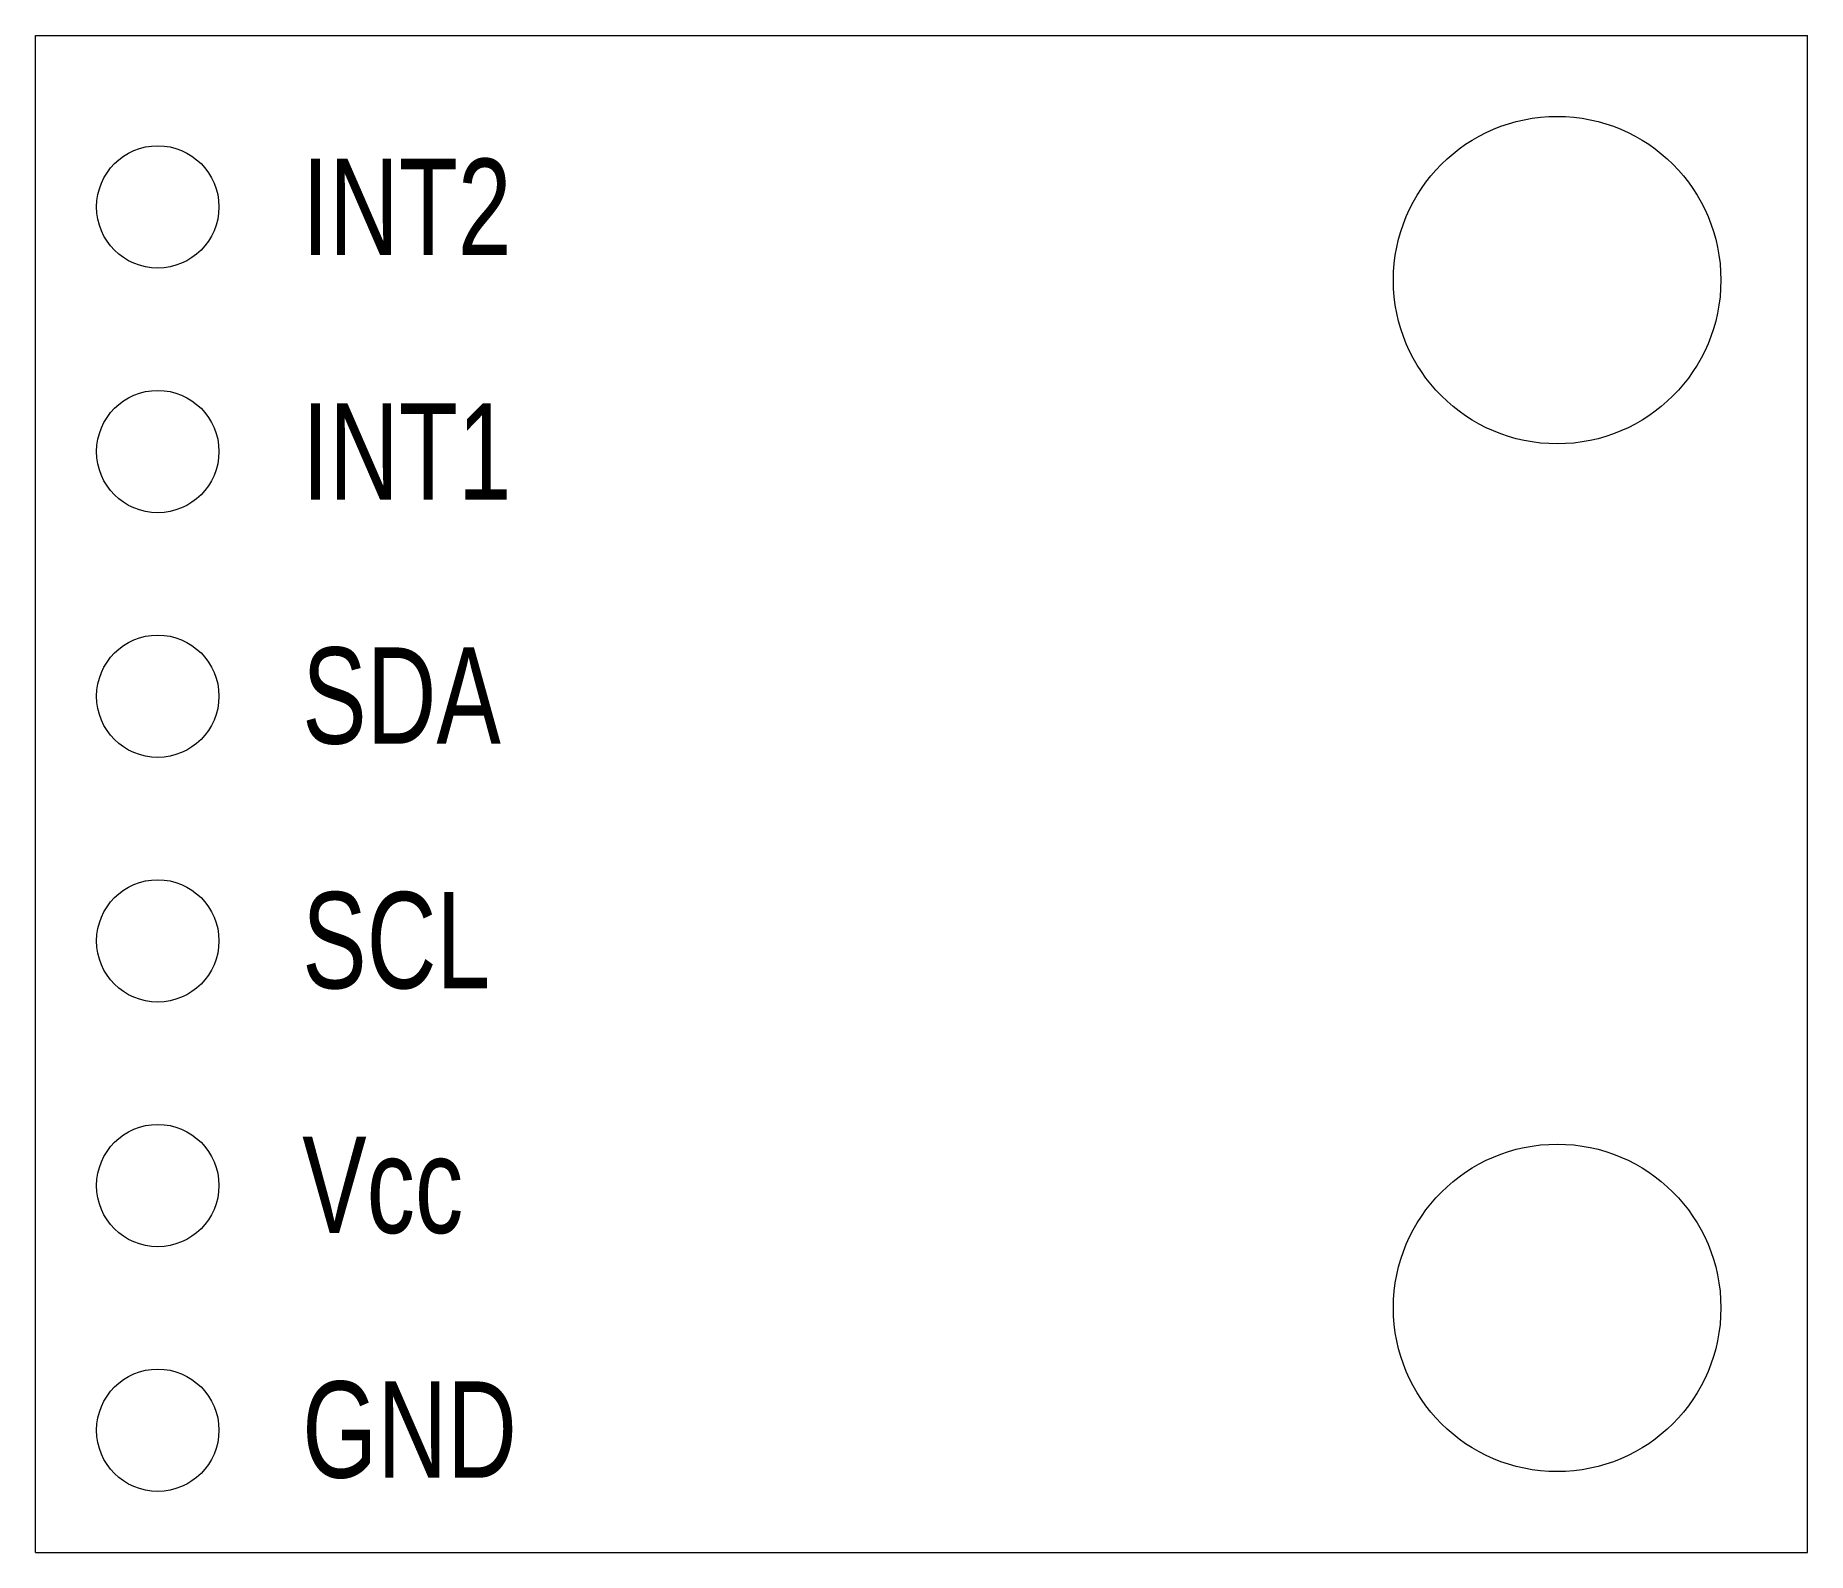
# Model space of a CAD drawing. Header units: millimetres. Extents: x 0 to 18.4, y 0 to 15.8.
import ezdxf

# ---------------------------------------------------------------- set-up
doc = ezdxf.new("R2010")
doc.units = ezdxf.units.MM
for name, color, linetype, lineweight in [('SF-MLP3115A2_Board', 2, 'CONTINUOUS', 0), ('SF-MLP3115A2_MountingHoles', 1, 'CONTINUOUS', 0), ('SF-MLP3115A2_Pins', 4, 'CONTINUOUS', 0)]:
    doc.layers.add(name, color=color, linetype=linetype, lineweight=lineweight)
doc.styles.get("Standard").update_dxf_attribs({"font": 'txt', "width": 0.75})

msp = doc.modelspace()

# ---------------------------------------------------------------- linework, layer by layer
at = {"layer": 'SF-MLP3115A2_Board'}
for p, q in [((0, 0), (0, 15.75)), ((0, 15.75), (18.4, 15.75)), ((18.4, 0), (18.4, 15.75)), ((0, 0), (18.4, 0))]:
    msp.add_line(p, q, dxfattribs=at)
at = {"layer": 'SF-MLP3115A2_MountingHoles'}
for centre in [(15.8, 13.21), (15.8, 2.54)]:
    msp.add_circle(centre, 1.7, dxfattribs=at)
at = {"layer": 'SF-MLP3115A2_Pins'}
for centre in [(1.27, 13.97), (1.27, 11.43), (1.27, 8.89), (1.27, 6.35), (1.27, 3.81), (1.27, 1.27)]:
    msp.add_circle(centre, 0.635, dxfattribs=at)

# ---------------------------------------------------------------- texts
at = {"layer": 'SF-MLP3115A2_Pins', "char_height": 1, "width": 100, "attachment_point": 4}
for s, insert in [('INT2', (2.77, 13.97)), ('INT1', (2.77, 11.43)), ('SDA', (2.77, 8.89)), ('SCL', (2.77, 6.35)), ('Vcc', (2.77, 3.81)), ('GND', (2.77, 1.27))]:
    msp.add_mtext(s, dxfattribs=dict(at, insert=insert))

doc.saveas('drawing.dxf')
